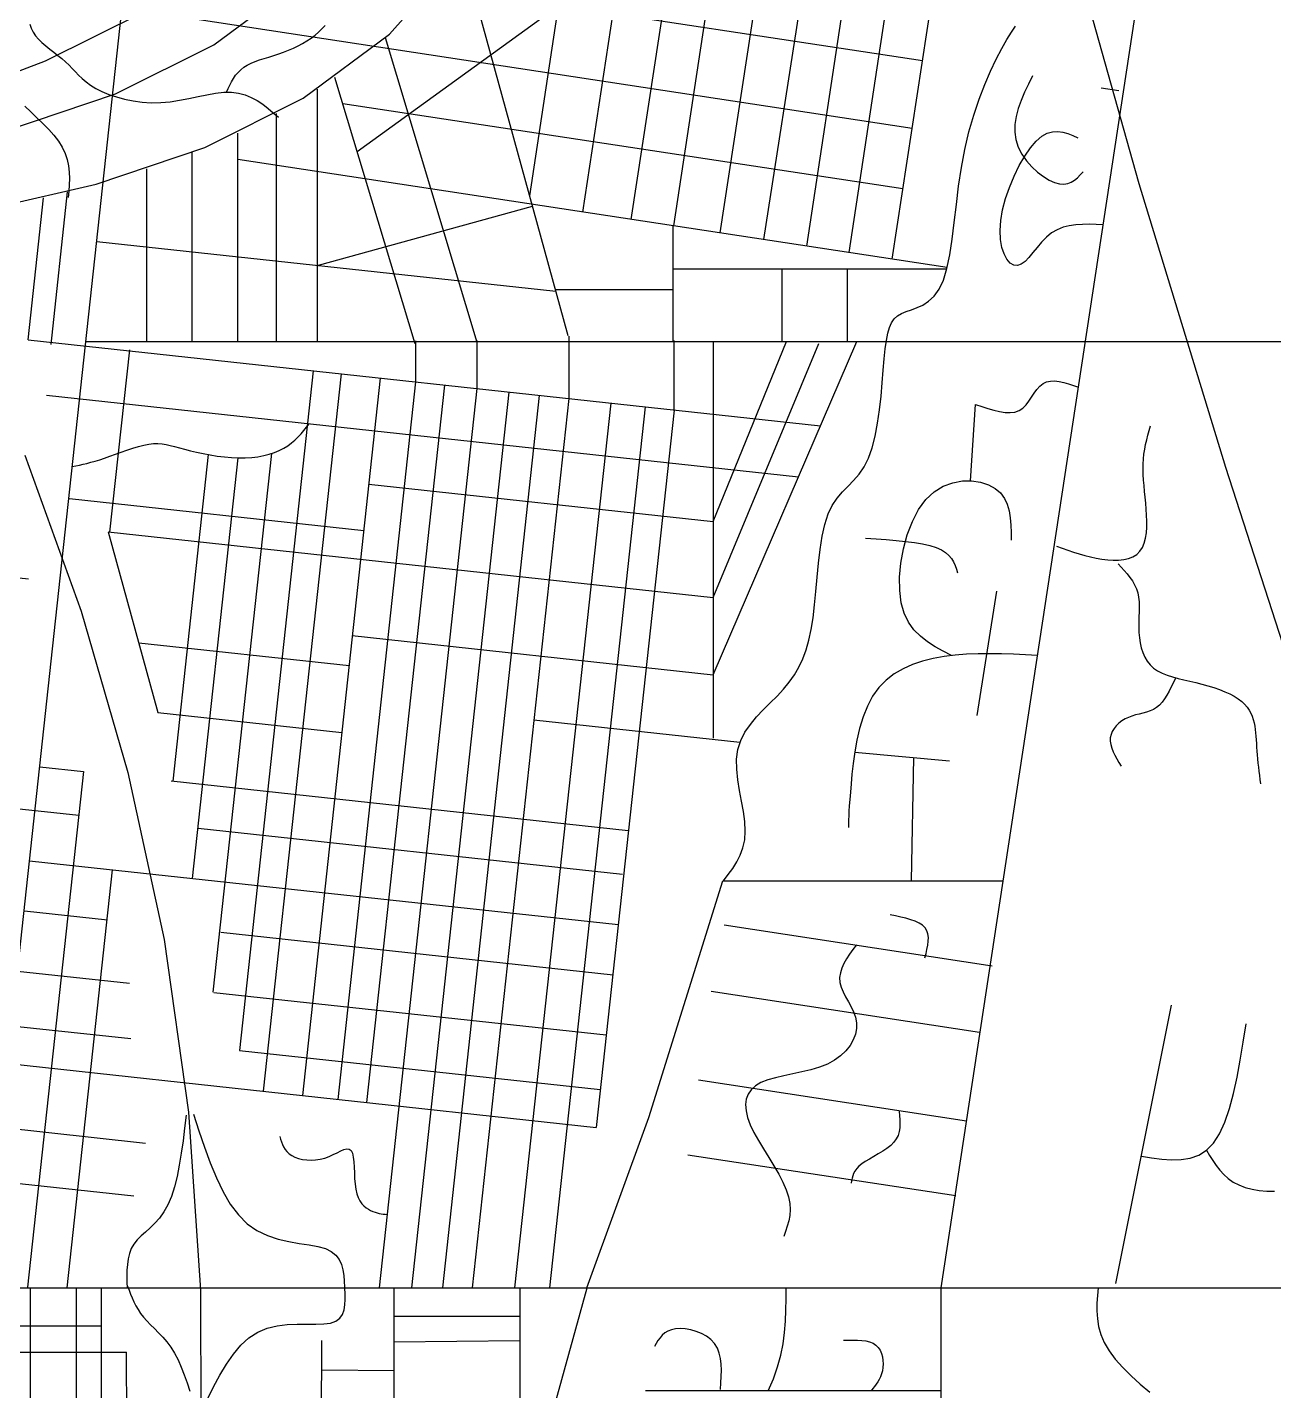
# Model space of a CAD drawing. Extents: x -15455 to 10897, y -24374 to 16165.
# Drawn here: x 4884 to 7471, y -10786 to -7955 of the extents above; entities that cross this region are included whole.
import ezdxf

# ---------------------------------------------------------------- set-up
doc = ezdxf.new("R2010")
doc.units = 0
doc.header["$MEASUREMENT"] = 0
for name, color, linetype in [('HIGHWAY', 7, 'CONTINUOUS'), ('STREETS-SPRAWL-12M', 7, 'CONTINUOUS'), ('STREETS-SPRAWL-20M', 7, 'CONTINUOUS')]:
    doc.layers.add(name, color=color, linetype=linetype)

msp = doc.modelspace()

# ---------------------------------------------------------------- linework, layer by layer
at = {"layer": 'HIGHWAY', "color": 250, "linetype": 'CONTINUOUS'}
for p, q in [((7027.9, -7700.8), (7190.6, -8279)), ((7190.6, -8279), (7370.2, -8868.5)), ((4878.7, -8843.5), (4995.7, -9167.4)), ((7370.2, -8868.5), (7565.2, -9471.6)), ((4995.7, -9167.4), (5092.7, -9502.4)), ((5092.7, -9502.4), (5167.6, -9848.9)), ((5167.6, -9848.9), (5218.3, -10207.1)), ((5213.4, -10213.4), (5210.2, -10240.2)), ((5218.3, -10207.1), (5243.4, -10577.1)), ((5228.5, -10211.7), (5239.8, -10246.2)), ((5210.2, -10240.2), (5206.9, -10266.6)), ((5239.8, -10246.2), (5251.3, -10280)), ((5206.9, -10266.6), (5203.3, -10292.4)), ((5203.3, -10292.4), (5199.2, -10317.2)), ((5251.3, -10280), (5263.4, -10312.8)), ((5199.2, -10317.2), (5194.6, -10340.7)), ((5263.4, -10312.8), (5276.2, -10343.8)), ((5194.6, -10340.7), (5189.2, -10362.4)), ((5276.2, -10343.8), (5290, -10372.5)), ((5182.9, -10382.2), (5175.6, -10399.6)), ((5189.2, -10362.4), (5182.9, -10382.2)), ((5290, -10372.5), (5305.1, -10398.4)), ((5167.2, -10414.5), (5158, -10427.2)), ((5175.6, -10399.6), (5167.2, -10414.5)), ((5305.1, -10398.4), (5321.8, -10420.8)), ((5148.3, -10438.1), (5138.4, -10447.6)), ((5158, -10427.2), (5148.3, -10438.1)), ((5321.8, -10420.8), (5340.2, -10439.2)), ((5340.2, -10439.2), (5360.4, -10453.3)), ((5111.7, -10472.6), (5104.9, -10481.3)), ((5119.8, -10464.4), (5111.7, -10472.6)), ((5128.8, -10456.2), (5119.8, -10464.4)), ((5138.4, -10447.6), (5128.8, -10456.2)), ((5360.4, -10453.3), (5382, -10463.6)), ((5382, -10463.6), (5404.3, -10470.9)), ((5404.3, -10470.9), (5426.6, -10476)), ((5095.7, -10501), (5093, -10511.9)), ((5099.6, -10490.7), (5095.7, -10501)), ((5104.9, -10481.3), (5099.6, -10490.7)), ((5426.6, -10476), (5448.3, -10479.7)), ((5448.3, -10479.7), (5468.5, -10482.9)), ((5468.5, -10482.9), (5486.8, -10486.3)), ((5486.8, -10486.3), (5502.4, -10490.7)), ((5502.4, -10490.7), (5514.7, -10496.7)), ((5514.7, -10496.7), (5524.1, -10504.3)), ((5091.4, -10523.3), (5090.5, -10535.2)), ((5093, -10511.9), (5091.4, -10523.3)), ((5524.1, -10504.3), (5531, -10513.3)), ((5531, -10513.3), (5535.8, -10523.5)), ((5535.8, -10523.5), (5538.9, -10534.5)), ((5090.5, -10535.2), (5090.3, -10547.4)), ((5090.3, -10547.4), (5090.5, -10559.9)), ((5538.9, -10534.5), (5540.7, -10546.2)), ((5540.7, -10546.2), (5541.7, -10558.4)), ((5541.7, -10558.4), (5542.2, -10570.8)), ((5090.5, -10559.9), (5090.9, -10572.5)), ((5092, -10568.6), (5095, -10576.8)), ((5095, -10576.8), (5098, -10584.9)), ((5098, -10584.9), (5101.3, -10593.1)), ((5243.4, -10577.1), (5243.7, -10957.4)), ((5543.4, -10584.6), (5542.7, -10572.6)), ((5543.5, -10596.4), (5543.4, -10584.6)), ((5101.3, -10593.1), (5104.9, -10601.2)), ((5104.9, -10601.2), (5109, -10609.2)), ((5109, -10609.2), (5113.6, -10617.2)), ((5541.1, -10617.9), (5542.9, -10607.6)), ((5542.9, -10607.6), (5543.5, -10596.4)), ((5113.6, -10617.2), (5118.9, -10625.1)), ((5118.9, -10625.1), (5125, -10632.9)), ((5125, -10632.9), (5131.9, -10640.7)), ((5131.9, -10640.7), (5139.5, -10648.5)), ((5513.3, -10645.1), (5524.1, -10641)), ((5524.1, -10641), (5532.1, -10634.9)), ((5532.1, -10634.9), (5537.6, -10627.1)), ((5537.6, -10627.1), (5541.1, -10617.9)), ((5139.5, -10648.5), (5147.7, -10656.6)), ((5147.7, -10656.6), (5156.1, -10665.2)), ((5156.1, -10665.2), (5164.7, -10674.4)), ((5343.7, -10675.7), (5361.9, -10663.8)), ((5361.9, -10663.8), (5381.5, -10655.7)), ((5381.5, -10655.7), (5402.2, -10650.8)), ((5402.2, -10650.8), (5423.3, -10648.3)), ((5423.3, -10648.3), (5444.1, -10647.5)), ((5444.1, -10647.5), (5464.2, -10647.6)), ((5464.2, -10647.6), (5482.8, -10647.7)), ((5482.8, -10647.7), (5499.4, -10647.1)), ((5499.4, -10647.1), (5513.3, -10645.1)), ((5164.7, -10674.4), (5173.2, -10684.4)), ((5173.2, -10684.4), (5181.5, -10695.5)), ((5181.5, -10695.5), (5189.3, -10707.9)), ((5311.5, -10709.6), (5327, -10691.1)), ((5327, -10691.1), (5343.7, -10675.7)), ((5189.3, -10707.9), (5196.6, -10721.5)), ((5196.6, -10721.5), (5203.3, -10736.5)), ((5297, -10730.5), (5311.5, -10709.6)), ((5203.3, -10736.5), (5209.5, -10752.5)), ((5209.5, -10752.5), (5215.3, -10769.3)), ((5270.3, -10777.8), (5283.4, -10753.4)), ((5283.4, -10753.4), (5297, -10730.5)), ((5215.3, -10769.3), (5220.9, -10786.9)), ((5257.7, -10803.2), (5270.3, -10777.8))]:
    msp.add_line(p, q, dxfattribs=at)
at = {"layer": 'STREETS-SPRAWL-12M', "color": 253, "linetype": 'CONTINUOUS'}
for p, q in [((6225.4, -8367.3), (6557.8, -6186)), ((6321.8, -8382), (6628.6, -6368.3)), ((5926.4, -8304.8), (6170.5, -6702.8)), ((6412.6, -8395.8), (6663.6, -6777.9)), ((6006.5, -8595.6), (5555.7, -6957.4)), ((6501.4, -8409.4), (6722.8, -6956.4)), ((6589.3, -8422.8), (6787.5, -7121.8)), ((6036.5, -8338.5), (6190.4, -7327.8)), ((6678.6, -8436.4), (6833.1, -7422.7)), ((6741.4, -8024.7), (5095.2, -7773.9)), ((6137.2, -8353.9), (6219.9, -7811.1)), ((5271, -7991.1), (5450, -7858.1)), ((4921.7, -8024.8), (5126, -7922.7)), ((6720, -8164.7), (5127.2, -7922)), ((5988.9, -7909.2), (5568.5, -8213.8)), ((4888.7, -7948.5), (4891.8, -7956.8)), ((5495.3, -7958.2), (5501.7, -7951)), ((6926.5, -7965.2), (6934.6, -7952.9)), ((4891.8, -7956.8), (4895.7, -7964.7)), ((4895.7, -7964.7), (4900.8, -7972.4)), ((4900.8, -7972.4), (4906.9, -7979.8)), ((4906.9, -7979.8), (4914.1, -7986.8)), ((5464.2, -7983.3), (5472.8, -7977.6)), ((5472.8, -7977.6), (5480.9, -7971.5)), ((5480.9, -7971.5), (5488.4, -7965)), ((5488.4, -7965), (5495.3, -7958.2)), ((5817.2, -8609.3), (5626.9, -7976.9)), ((6906.3, -7998.9), (6917, -7980.3)), ((6917, -7980.3), (6926.5, -7965.2)), ((4914.1, -7986.8), (4921.9, -7993.6)), ((4921.9, -7993.6), (4930.2, -8000.3)), ((4930.2, -8000.3), (4938.8, -8006.9)), ((4938.8, -8006.9), (4947.3, -8013.4)), ((5066.7, -8093.2), (5271, -7991.1)), ((5395.3, -8013.5), (5405.5, -8010.2)), ((5405.5, -8010.2), (5415.7, -8006.6)), ((5415.7, -8006.6), (5425.9, -8002.6)), ((5425.9, -8002.6), (5435.9, -7998.3)), ((5435.9, -7998.3), (5445.6, -7993.7)), ((5445.6, -7993.7), (5455.1, -7988.7)), ((5455.1, -7988.7), (5464.2, -7983.3)), ((6894.8, -8020.9), (6906.3, -7998.9)), ((4819.2, -8063.2), (4921.7, -8024.8)), ((4947.3, -8013.4), (4955.6, -8020)), ((4955.6, -8020), (4963.3, -8026.7)), ((4963.3, -8026.7), (4970.4, -8033.5)), ((4970.4, -8033.5), (4977, -8040.4)), ((5326.7, -8042.9), (5333.1, -8037.8)), ((5333.1, -8037.8), (5340.3, -8033.4)), ((5340.3, -8033.4), (5348.2, -8029.5)), ((5348.2, -8029.5), (5356.7, -8026)), ((5356.7, -8026), (5365.8, -8022.7)), ((5365.8, -8022.7), (5375.4, -8019.7)), ((5375.4, -8019.7), (5385.2, -8016.7)), ((5385.2, -8016.7), (5395.3, -8013.5)), ((6882.8, -8046), (6894.8, -8020.9)), ((4977, -8040.4), (4983.5, -8047.4)), ((4983.5, -8047.4), (4990.3, -8054.5)), ((4990.3, -8054.5), (4997.6, -8061.5)), ((4997.6, -8061.5), (5005.7, -8068.4)), ((5307.6, -8068), (5311.6, -8061.1)), ((5311.6, -8061.1), (5316.1, -8054.6)), ((5316.1, -8054.6), (5321.1, -8048.5)), ((5321.1, -8048.5), (5326.7, -8042.9)), ((5688.5, -8612.3), (5522.1, -8059.5)), ((6870.8, -8073.9), (6882.8, -8046)), ((6969.7, -8055.7), (6961.4, -8072.8)), ((4841.5, -8169.5), (5066.7, -8093.2)), ((5005.7, -8068.4), (5015.1, -8075.2)), ((5015.1, -8075.2), (5026, -8081.8)), ((5026, -8081.8), (5038.6, -8088.2)), ((5038.6, -8088.2), (5052.9, -8094.2)), ((5052.9, -8094.2), (5068.6, -8099.6)), ((5238.1, -8098.7), (5256.6, -8094.9)), ((5256.6, -8094.9), (5274.4, -8091.8)), ((5274.4, -8091.8), (5291.3, -8089.9)), ((5291.3, -8089.9), (5307.2, -8089.7)), ((5296.9, -8089.6), (5300.4, -8082.3)), ((5300.4, -8082.3), (5303.9, -8075)), ((5303.9, -8075), (5307.6, -8068)), ((5307.2, -8089.7), (5322, -8091.4)), ((5322, -8091.4), (5335.7, -8095.1)), ((5335.7, -8095.1), (5348.6, -8100.4)), ((5486.3, -8607.1), (5486.3, -8083.6)), ((6859.1, -8104.4), (6870.8, -8073.9)), ((6953.6, -8089.8), (6946.4, -8106.7)), ((6961.4, -8072.8), (6953.6, -8089.8)), ((7149.2, -8086.9), (7112.2, -8081.2)), ((4878.3, -8119), (4891, -8130.7)), ((5068.6, -8099.6), (5085.5, -8104.2)), ((5085.5, -8104.2), (5103.3, -8107.9)), ((5103.3, -8107.9), (5122, -8110.5)), ((5122, -8110.5), (5141.1, -8111.7)), ((5141.1, -8111.7), (5160.6, -8111.4)), ((5160.6, -8111.4), (5180.2, -8109.6)), ((5180.2, -8109.6), (5199.8, -8106.5)), ((5199.8, -8106.5), (5219.2, -8102.7)), ((5219.2, -8102.7), (5238.1, -8098.7)), ((5348.6, -8100.4), (5360.8, -8107)), ((5360.8, -8107), (5372.3, -8114.7)), ((5372.3, -8114.7), (5383.5, -8123.2)), ((5383.5, -8123.2), (5394.3, -8132.3)), ((6700.9, -8290.6), (5538.4, -8113.5)), ((6848, -8137.2), (6859.1, -8104.4)), ((6940.4, -8123.5), (6935.9, -8140.1)), ((6946.4, -8106.7), (6940.4, -8123.5)), ((4891, -8130.7), (4903.8, -8142.6)), ((4903.8, -8142.6), (4916.3, -8154.6)), ((5394.3, -8132.3), (5405, -8141.6)), ((5401.1, -8607.1), (5401.1, -8134.1)), ((6838, -8172), (6848, -8137.2)), ((6935.9, -8140.1), (6933.3, -8156.4)), ((4916.3, -8154.6), (4928.2, -8166.8)), ((4928.2, -8166.8), (4939.1, -8179.1)), ((4939.1, -8179.1), (4948.6, -8191.5)), ((5320.5, -8607.1), (5320.5, -8174.6)), ((6829.4, -8208.5), (6838, -8172)), ((6933.3, -8156.4), (6933, -8172.5)), ((6933, -8172.5), (6935.3, -8188.2)), ((6989.3, -8181.2), (7000.6, -8174.9)), ((7000.6, -8174.9), (7011.5, -8171.7)), ((7011.5, -8171.7), (7022.3, -8171.1)), ((7022.3, -8171.1), (7032.8, -8172.5)), ((7032.8, -8172.5), (7043.2, -8175.5)), ((7043.2, -8175.5), (7053.5, -8179.6)), ((7053.5, -8179.6), (7063.8, -8184.1)), ((4948.6, -8191.5), (4956.4, -8204.1)), ((4956.4, -8204.1), (4962.4, -8216.8)), ((6822.4, -8246.3), (6829.4, -8208.5)), ((6935.3, -8188.2), (6940.4, -8203.5)), ((6940.4, -8203.5), (6948, -8218.2)), ((6954, -8222.3), (6965.9, -8205)), ((6965.9, -8205), (6977.7, -8191.2)), ((6977.7, -8191.2), (6989.3, -8181.2)), ((4962.4, -8216.8), (4966.6, -8229.7)), ((4966.6, -8229.7), (4969.2, -8242.7)), ((5226.1, -8607.1), (5226.1, -8214.9)), ((6792.9, -8453.8), (5320.5, -8229.4)), ((6942.5, -8242.2), (6954, -8222.3)), ((6948, -8218.2), (6957.6, -8231.9)), ((6957.6, -8231.9), (6968.5, -8244.5)), ((4969.2, -8242.7), (4970.6, -8255.7)), ((4970.6, -8255.7), (4971, -8268.9)), ((5131.6, -8607.1), (5131.6, -8248.9)), ((6816.7, -8284.7), (6822.4, -8246.3)), ((6922.2, -8287.2), (6931.8, -8264.1)), ((6931.8, -8264.1), (6942.5, -8242.2)), ((6968.5, -8244.5), (6980.4, -8255.6)), ((6980.4, -8255.6), (6992.5, -8265)), ((6992.5, -8265), (7004.5, -8272.4)), ((7063.2, -8267.2), (7069, -8261.4)), ((7069, -8261.4), (7074.8, -8255.3)), ((4970.7, -8282), (4969.8, -8295.3)), ((4971, -8268.9), (4970.7, -8282)), ((6812, -8322.9), (6816.7, -8284.7)), ((6914.1, -8310.7), (6922.2, -8287.2)), ((7004.5, -8272.4), (7015.8, -8277.5)), ((7015.8, -8277.5), (7025.9, -8280.2)), ((7025.9, -8280.2), (7034.9, -8280.8)), ((7034.9, -8280.8), (7043, -8279.4)), ((7043, -8279.4), (7050.3, -8276.5)), ((7050.3, -8276.5), (7057, -8272.3)), ((7057, -8272.3), (7063.2, -8267.2)), ((4885.4, -8603.9), (4917.2, -8308.7)), ((4933, -8613.4), (4967.5, -8296.5)), ((4969.8, -8295.3), (4968.7, -8308.5)), ((6907.9, -8334), (6914.1, -8310.7)), ((5488.1, -8448.6), (5932.4, -8326.4)), ((6807.6, -8359.9), (6812, -8322.9)), ((6904, -8356.2), (6907.9, -8334)), ((6223.6, -8367), (6223.6, -8607.1)), ((6803.2, -8395), (6807.6, -8359.9)), ((6902.7, -8376.9), (6904, -8356.2)), ((6903.6, -8395.4), (6902.7, -8376.9)), ((7021, -8375.2), (7009.5, -8382)), ((7033.3, -8370.2), (7021, -8375.2)), ((7046.2, -8366.9), (7033.3, -8370.2)), ((7059.7, -8365), (7046.2, -8366.9)), ((7073.6, -8364.1), (7059.7, -8365)), ((7087.8, -8364), (7073.6, -8364.1)), ((7102.2, -8364.5), (7087.8, -8364)), ((7116.8, -8365.2), (7102.2, -8364.5)), ((5027.8, -8399.6), (5981, -8503.1)), ((6798.3, -8427.2), (6803.2, -8395)), ((6906.5, -8411.8), (6903.6, -8395.4)), ((6988.9, -8401.1), (6979.6, -8412)), ((6998.8, -8390.9), (6988.9, -8401.1)), ((7009.5, -8382), (6998.8, -8390.9)), ((6792.4, -8455.8), (6798.3, -8427.2)), ((6911, -8425.5), (6906.5, -8411.8)), ((6916.9, -8436.5), (6911, -8425.5)), ((6962.6, -8432.7), (6954.5, -8441.1)), ((6970.9, -8422.8), (6962.6, -8432.7)), ((6979.6, -8412), (6970.9, -8422.8)), ((6223.6, -8456.4), (6790.9, -8456.4)), ((6450.2, -8607.1), (6450.2, -8456.4)), ((6586.3, -8607.1), (6586.3, -8456.4)), ((6785.1, -8479.9), (6792.4, -8455.8)), ((6923.7, -8444.4), (6916.9, -8436.5)), ((6931.2, -8448.9), (6923.7, -8444.4)), ((6938.9, -8449.8), (6931.2, -8448.9)), ((6946.7, -8447), (6938.9, -8449.8)), ((6954.5, -8441.1), (6946.7, -8447)), ((6776.1, -8498.8), (6785.1, -8479.9)), ((6223.6, -8500.1), (5980.2, -8500.1)), ((6754.3, -8523.8), (6765.7, -8513.2)), ((6765.7, -8513.2), (6776.1, -8498.8)), ((6689.8, -8553.8), (6698, -8548.9)), ((6698, -8548.9), (6707.7, -8544.9)), ((6707.7, -8544.9), (6718.6, -8541.2)), ((6718.6, -8541.2), (6730.3, -8537)), ((6730.3, -8537), (6742.4, -8531.5)), ((6742.4, -8531.5), (6754.3, -8523.8)), ((6673.2, -8578.1), (6677.6, -8568.2)), ((6677.6, -8568.2), (6683.1, -8560.2)), ((6683.1, -8560.2), (6689.8, -8553.8)), ((4885.4, -8603.9), (6529.8, -8782.4)), ((5817.3, -8705.1), (5817.3, -8605.2)), ((6008.3, -8725.8), (6008.3, -8596.5)), ((6226.1, -8749.5), (6226.1, -8605.2)), ((6664.4, -8622.4), (6666.8, -8604.9)), ((6666.8, -8604.9), (6669.7, -8590.3)), ((6669.7, -8590.3), (6673.2, -8578.1)), ((5095.6, -8624.6), (5054.5, -9003)), ((5689.9, -8691.3), (5689.9, -8606.1)), ((6307.3, -8607.1), (6307.3, -9431.1)), ((6307.3, -8981.3), (6459.2, -8607.1)), ((6307.3, -9299), (6605.1, -8607.5)), ((6307.3, -9139), (6526.4, -8611.3)), ((6662.3, -8643), (6664.4, -8622.4)), ((6660.3, -8666.7), (6662.3, -8643)), ((5477.1, -8668.2), (5323.9, -10079.1)), ((5535, -8674.4), (5373.3, -10163.9)), ((5616.3, -8683.3), (5454.6, -10172.7)), ((6658.1, -8692.8), (6660.3, -8666.7)), ((6999.1, -8691.1), (7007.2, -8689.3)), ((7007.2, -8689.3), (7015.9, -8689.1)), ((7015.9, -8689.1), (7025.2, -8690.2)), ((7025.2, -8690.2), (7034.9, -8692.2)), ((4923.6, -8718.8), (6484.2, -8888.2)), ((5689.6, -8691.2), (5527.9, -10180.7)), ((5749.3, -8697.7), (5587.6, -10187.2)), ((5816.5, -8705), (5613.8, -10572.2)), ((5883, -8712.2), (5681.1, -10572.2)), ((6655.6, -8720.5), (6658.1, -8692.8)), ((6968.2, -8723), (6973.7, -8714.7)), ((6973.7, -8714.7), (6979.3, -8706.8)), ((6979.3, -8706.8), (6985.2, -8699.9)), ((6985.2, -8699.9), (6991.8, -8694.6)), ((6991.8, -8694.6), (6999.1, -8691.1)), ((7034.9, -8692.2), (7044.9, -8695)), ((7044.9, -8695), (7055.1, -8698.3)), ((7055.1, -8698.3), (7065.5, -8701.9)), ((5946.3, -8719.1), (5745.2, -10572.2)), ((6007.8, -8725.8), (5807.3, -10572.2)), ((6094.6, -8735.2), (5895.2, -10572.2)), ((6166.2, -8743), (5967.7, -10572.2)), ((6652.5, -8748.8), (6655.6, -8720.5)), ((6841.1, -8896.5), (6851.6, -8738)), ((6851.6, -8738), (6864.5, -8742.4)), ((6864.5, -8742.4), (6877.2, -8746.5)), ((6877.2, -8746.5), (6889.6, -8750)), ((6942.2, -8750.7), (6949.8, -8745.7)), ((6949.8, -8745.7), (6956.5, -8739)), ((6956.5, -8739), (6962.6, -8731.3)), ((6962.6, -8731.3), (6968.2, -8723)), ((6226.1, -8749.5), (6064.4, -10238.9)), ((6648.6, -8776.8), (6652.5, -8748.8)), ((6889.6, -8750), (6901.6, -8752.8)), ((6901.6, -8752.8), (6913, -8754.5)), ((6913, -8754.5), (6923.6, -8754.9)), ((6923.6, -8754.9), (6933.4, -8753.7)), ((6933.4, -8753.7), (6942.2, -8750.7)), ((5445.6, -8805.5), (5451.8, -8798.8)), ((5451.8, -8798.8), (5457.6, -8792)), ((5457.6, -8792), (5463.2, -8785)), ((5463.2, -8785), (5468.8, -8778)), ((6637.4, -8828.2), (6643.6, -8803.6)), ((6643.6, -8803.6), (6648.6, -8776.8)), ((7207.1, -8811.3), (7209.5, -8801.6)), ((7209.5, -8801.6), (7212.1, -8792.1)), ((7212.1, -8792.1), (7214.7, -8782.6)), ((5090.6, -8832.8), (5102.6, -8828.8)), ((5102.6, -8828.8), (5114.3, -8825.2)), ((5114.3, -8825.2), (5125.5, -8822.3)), ((5125.5, -8822.3), (5136, -8820.2)), ((5136, -8820.2), (5145.7, -8819.1)), ((5145.7, -8819.1), (5154.7, -8819)), ((5154.7, -8819), (5163.3, -8819.6)), ((5163.3, -8819.6), (5171.8, -8821)), ((5171.8, -8821), (5180.4, -8822.9)), ((5180.4, -8822.9), (5189.5, -8825.3)), ((5189.5, -8825.3), (5199.3, -8828)), ((5199.3, -8828), (5210.1, -8831)), ((5210.1, -8831), (5222.1, -8834)), ((5406.7, -8833.5), (5415.9, -8828.8)), ((5415.9, -8828.8), (5424.3, -8823.6)), ((5424.3, -8823.6), (5432, -8817.9)), ((5432, -8817.9), (5439, -8811.9)), ((5439, -8811.9), (5445.6, -8805.5)), ((6629.8, -8849.8), (6637.4, -8828.2)), ((7201.3, -8841), (7202.9, -8830.9)), ((7202.9, -8830.9), (7204.8, -8821)), ((7204.8, -8821), (7207.1, -8811.3)), ((4999.4, -8862.1), (5007.4, -8860.3)), ((5007.4, -8860.3), (5015.7, -8858.1)), ((5015.7, -8858.1), (5024.5, -8855.6)), ((5024.5, -8855.6), (5034, -8852.8)), ((5034, -8852.8), (5044.2, -8849.4)), ((5044.2, -8849.4), (5055.1, -8845.6)), ((5055.1, -8845.6), (5066.6, -8841.4)), ((5066.6, -8841.4), (5078.5, -8837)), ((5078.5, -8837), (5090.6, -8832.8)), ((5259.3, -8842.1), (5185.7, -9520.1)), ((5222.1, -8834), (5235, -8837.1)), ((5320.8, -8849), (5226, -9721.9)), ((5235, -8837.1), (5248.9, -8840)), ((5248.9, -8840), (5263.2, -8842.7)), ((5263.2, -8842.7), (5278, -8845.1)), ((5390.3, -8840), (5268.9, -9958.4)), ((5278, -8845.1), (5292.9, -8847)), ((5292.9, -8847), (5307.7, -8848.3)), ((5307.7, -8848.3), (5322.2, -8849)), ((5322.2, -8849), (5336.1, -8848.9)), ((5336.1, -8848.9), (5349.5, -8848)), ((5349.5, -8848), (5362.3, -8846.4)), ((5362.3, -8846.4), (5374.5, -8844.2)), ((5374.5, -8844.2), (5385.9, -8841.2)), ((5385.9, -8841.2), (5396.7, -8837.7)), ((5396.7, -8837.7), (5406.7, -8833.5)), ((6620.5, -8867.8), (6629.8, -8849.8)), ((7199.5, -8861.7), (7200.2, -8851.2)), ((7200.2, -8851.2), (7201.3, -8841)), ((4977.1, -8866.8), (4984.4, -8865.3)), ((4984.4, -8865.3), (4991.8, -8863.8)), ((4991.8, -8863.8), (4999.4, -8862.1)), ((6598.8, -8895.7), (6610, -8882.7)), ((6610, -8882.7), (6620.5, -8867.8)), ((7199.4, -8872.5), (7199.5, -8861.7)), ((7199.7, -8883.6), (7199.4, -8872.5)), ((7200.5, -8895), (7199.7, -8883.6)), ((5592.4, -8903.7), (6307.3, -8981.3)), ((6575.5, -8919.6), (6587.1, -8907.7)), ((6587.1, -8907.7), (6598.8, -8895.7)), ((6766.1, -8919.4), (6784.9, -8907.8)), ((6784.9, -8907.8), (6804.6, -8900.4)), ((6804.6, -8900.4), (6824.4, -8896.8)), ((6824.4, -8896.8), (6843.7, -8896.6)), ((6843.7, -8896.6), (6862, -8899.4)), ((6862, -8899.4), (6878.4, -8904.8)), ((6878.4, -8904.8), (6892.3, -8912.4)), ((6892.3, -8912.4), (6903.3, -8921.8)), ((7201.5, -8906.5), (7200.5, -8895)), ((7202.6, -8918.4), (7201.5, -8906.5)), ((4971.2, -8933.2), (5582, -8999.5)), ((6554.4, -8947.5), (6564.5, -8932.6)), ((6564.5, -8932.6), (6575.5, -8919.6)), ((6733.6, -8956.3), (6748.8, -8935.5)), ((6748.8, -8935.5), (6766.1, -8919.4)), ((6903.3, -8921.8), (6911.6, -8932.9)), ((6911.6, -8932.9), (6917.5, -8945.3)), ((7203.9, -8930.4), (7202.6, -8918.4)), ((7205, -8942.7), (7203.9, -8930.4)), ((7206.1, -8955.1), (7205, -8942.7)), ((6538.9, -8987), (6545.8, -8965.4)), ((6545.8, -8965.4), (6554.4, -8947.5)), ((6720.7, -8980.9), (6733.6, -8956.3)), ((6917.5, -8945.3), (6921.5, -8958.8)), ((6921.5, -8958.8), (6923.9, -8973.3)), ((6923.9, -8973.3), (6925.1, -8988.4)), ((7206.9, -8967.8), (7206.1, -8955.1)), ((7207.3, -8980.3), (7206.9, -8967.8)), ((6533.5, -9011.7), (6538.9, -8987)), ((6710.1, -9008.4), (6720.7, -8980.9)), ((6925.1, -8988.4), (6925.6, -9004)), ((7206.4, -9004.6), (7207.2, -8992.7)), ((7207.2, -8992.7), (7207.3, -8980.3)), ((5051.9, -9002.7), (6307.3, -9139)), ((5051.9, -9002.7), (5154.7, -9377.8)), ((6529.3, -9038.8), (6533.5, -9011.7)), ((6623.7, -9015.8), (6645.2, -9017.2)), ((6645.2, -9017.2), (6666.3, -9018.6)), ((6666.3, -9018.6), (6686.9, -9020.2)), ((6686.9, -9020.2), (6706.6, -9022.2)), ((6702.1, -9037.6), (6710.1, -9008.4)), ((6706.6, -9022.2), (6725, -9024.5)), ((6725, -9024.5), (6742, -9027.3)), ((6742, -9027.3), (6757.2, -9030.7)), ((6925.6, -9004), (6925.6, -9019.9)), ((7198.1, -9035.2), (7202, -9026)), ((7202, -9026), (7204.7, -9015.7)), ((7204.7, -9015.7), (7206.4, -9004.6)), ((6526, -9067.4), (6529.3, -9038.8)), ((6696.7, -9067.4), (6702.1, -9037.6)), ((6757.2, -9030.7), (6770.2, -9034.8)), ((6770.2, -9034.8), (6781, -9039.7)), ((6781, -9039.7), (6789.7, -9045.2)), ((6789.7, -9045.2), (6796.5, -9051.3)), ((6796.5, -9051.3), (6801.9, -9057.9)), ((6801.9, -9057.9), (6806.1, -9064.9)), ((7019.8, -9032.3), (7031.6, -9036.5)), ((7031.6, -9036.5), (7043.4, -9040.6)), ((7043.4, -9040.6), (7055.2, -9044.5)), ((7055.2, -9044.5), (7067, -9048.2)), ((7067, -9048.2), (7078.8, -9051.6)), ((7078.8, -9051.6), (7090.6, -9054.6)), ((7090.6, -9054.6), (7102.4, -9057.2)), ((7102.4, -9057.2), (7114.2, -9059.2)), ((7159.5, -9059.8), (7169.4, -9057.5)), ((7169.4, -9057.5), (7178.4, -9054)), ((7178.4, -9054), (7186.3, -9049.2)), ((7186.3, -9049.2), (7192.9, -9042.9)), ((7192.9, -9042.9), (7198.1, -9035.2)), ((4662.4, -9075.8), (4885.9, -9100.1)), ((6523.2, -9096.7), (6526, -9067.4)), ((6694.1, -9096.7), (6696.7, -9067.4)), ((6806.1, -9064.9), (6809.3, -9072.2)), ((6809.3, -9072.2), (6812, -9079.7)), ((6812, -9079.7), (6814.4, -9087.3)), ((7114.2, -9059.2), (7126, -9060.6)), ((7126, -9060.6), (7137.6, -9061.2)), ((7137.6, -9061.2), (7148.8, -9061)), ((7147.7, -9068.8), (7154.2, -9075.7)), ((7148.8, -9061), (7159.5, -9059.8)), ((7154.2, -9075.7), (7160.5, -9082.6)), ((7160.5, -9082.6), (7166.6, -9089.7)), ((6520.6, -9126), (6523.2, -9096.7)), ((6694.3, -9124.5), (6694.1, -9096.7)), ((7166.6, -9089.7), (7172.2, -9096.9)), ((7172.2, -9096.9), (7177.4, -9104.5)), ((7177.4, -9104.5), (7181.8, -9112.3)), ((7181.8, -9112.3), (7185.5, -9120.5)), ((6517.8, -9154.3), (6520.6, -9126)), ((6697.5, -9149.7), (6694.3, -9124.5)), ((6895, -9125.9), (6854.1, -9383.6)), ((7185.5, -9120.5), (7188.3, -9129.2)), ((7188.3, -9129.2), (7190.1, -9138.4)), ((7190.1, -9138.4), (7191.1, -9148.1)), ((6514.6, -9181), (6517.8, -9154.3)), ((6703.8, -9171.5), (6697.5, -9149.7)), ((6712.7, -9190.1), (6703.8, -9171.5)), ((7191.3, -9168.4), (7191, -9179)), ((7191.1, -9148.1), (7191.4, -9158.1)), ((7191.4, -9158.1), (7191.3, -9168.4)), ((6510.7, -9205.4), (6514.6, -9181)), ((6724, -9205.8), (6712.7, -9190.1)), ((7190.7, -9189.8), (7190.6, -9200.6)), ((7191, -9179), (7190.7, -9189.8)), ((5558.3, -9217.7), (6307.3, -9299)), ((6500, -9247.7), (6505.8, -9227.5)), ((6505.8, -9227.5), (6510.7, -9205.4)), ((6737.2, -9219.3), (6724, -9205.8)), ((6751.9, -9230.9), (6737.2, -9219.3)), ((7190.6, -9200.6), (7190.9, -9211.5)), ((7190.9, -9211.5), (7191.8, -9222.3)), ((7191.8, -9222.3), (7193.3, -9232.9)), ((5114.9, -9232.6), (5551.5, -9280)), ((6493.1, -9266.3), (6500, -9247.7)), ((6767.9, -9241.2), (6751.9, -9230.9)), ((6784.5, -9250.5), (6767.9, -9241.2)), ((6801.6, -9259.4), (6784.5, -9250.5)), ((6833, -9256.6), (6809.4, -9258.5)), ((6857, -9255.7), (6833, -9256.6)), ((6881.3, -9255.4), (6857, -9255.7)), ((6905.8, -9255.8), (6881.3, -9255.4)), ((6930.6, -9256.6), (6905.8, -9255.8)), ((6955.5, -9257.7), (6930.6, -9256.6)), ((7193.3, -9232.9), (7195.7, -9243.2)), ((7195.7, -9243.2), (7198.9, -9253.1)), ((7198.9, -9253.1), (7202.9, -9262.4)), ((6475.8, -9299.4), (6485, -9283.4)), ((6485, -9283.4), (6493.1, -9266.3)), ((6721.1, -9278), (6701.3, -9286.8)), ((6741.9, -9270.9), (6721.1, -9278)), ((6763.8, -9265.5), (6741.9, -9270.9)), ((6786.3, -9261.4), (6763.8, -9265.5)), ((6809.4, -9258.5), (6786.3, -9261.4)), ((6980.4, -9258.9), (6955.5, -9257.7)), ((7202.9, -9262.4), (7208, -9271)), ((7208, -9271), (7214.1, -9278.8)), ((7214.1, -9278.8), (7221.3, -9285.6)), ((6465.2, -9314.6), (6475.8, -9299.4)), ((6666.2, -9310.5), (6651.1, -9325.8)), ((6682.9, -9297.5), (6666.2, -9310.5)), ((6701.3, -9286.8), (6682.9, -9297.5)), ((7221.3, -9285.6), (7229.7, -9291.3)), ((7229.7, -9291.3), (7239.1, -9296.2)), ((7239.1, -9296.2), (7249.4, -9300.3)), ((7249.4, -9300.3), (7260.5, -9303.8)), ((7260.5, -9303.8), (7272.1, -9306.9)), ((7266.5, -9306.4), (7262.3, -9315.5)), ((7272.1, -9306.9), (7284.2, -9309.8)), ((7284.2, -9309.8), (7296.6, -9312.6)), ((7296.6, -9312.6), (7309.1, -9315.5)), ((6439.9, -9343.4), (6453.2, -9329.1)), ((6453.2, -9329.1), (6465.2, -9314.6)), ((6651.1, -9325.8), (6638.1, -9343.6)), ((7249, -9341.4), (7244.2, -9349.1)), ((7253.6, -9333.1), (7249, -9341.4)), ((7258, -9324.5), (7253.6, -9333.1)), ((7262.3, -9315.5), (7258, -9324.5)), ((7309.1, -9315.5), (7321.7, -9318.7)), ((7321.7, -9318.7), (7334.1, -9322.2)), ((7334.1, -9322.2), (7346.2, -9325.9)), ((7346.2, -9325.9), (7357.8, -9330)), ((7357.8, -9330), (7368.8, -9334.3)), ((7368.8, -9334.3), (7379.2, -9338.9)), ((7379.2, -9338.9), (7388.6, -9343.8)), ((6411.3, -9372), (6425.7, -9357.6)), ((6425.7, -9357.6), (6439.9, -9343.4)), ((6627.2, -9364.1), (6618.3, -9386.6)), ((6638.1, -9343.6), (6627.2, -9364.1)), ((7227.4, -9367.3), (7220.9, -9371.3)), ((7233.4, -9362.2), (7227.4, -9367.3)), ((7239, -9356), (7233.4, -9362.2)), ((7244.2, -9349.1), (7239, -9356)), ((7388.6, -9343.8), (7396.9, -9349)), ((7396.9, -9349), (7404.2, -9354.5)), ((7404.2, -9354.5), (7410.3, -9360.2)), ((7410.3, -9360.2), (7415.5, -9366.2)), ((7415.5, -9366.2), (7419.7, -9372.4)), ((5154.7, -9377.8), (5536.4, -9419.3)), ((5935.3, -9393), (6362.7, -9439.4)), ((6384.4, -9402.1), (6397.3, -9386.8)), ((6397.3, -9386.8), (6411.3, -9372)), ((6618.3, -9386.6), (6611.1, -9410.4)), ((7155.3, -9395.1), (7149.2, -9399.8)), ((7162, -9391), (7155.3, -9395.1)), ((7169, -9387.6), (7162, -9391)), ((7176.4, -9384.9), (7169, -9387.6)), ((7183.9, -9382.7), (7176.4, -9384.9)), ((7191.6, -9380.8), (7183.9, -9382.7)), ((7199.2, -9379), (7191.6, -9380.8)), ((7206.7, -9376.9), (7199.2, -9379)), ((7213.9, -9374.4), (7206.7, -9376.9)), ((7220.9, -9371.3), (7213.9, -9374.4)), ((7419.7, -9372.4), (7423.2, -9378.7)), ((7423.2, -9378.7), (7426, -9385.3)), ((7426, -9385.3), (7428.2, -9391.9)), ((7428.2, -9391.9), (7429.9, -9398.7)), ((6364.3, -9435.6), (6373.2, -9418.4)), ((6373.2, -9418.4), (6384.4, -9402.1)), ((6611.1, -9410.4), (6605.5, -9435)), ((7132.9, -9423.5), (7131.5, -9430.2)), ((7135.5, -9417), (7132.9, -9423.5)), ((7139.2, -9410.8), (7135.5, -9417)), ((7143.8, -9405.1), (7139.2, -9410.8)), ((7149.2, -9399.8), (7143.8, -9405.1)), ((7429.9, -9398.7), (7431.3, -9405.7)), ((7431.3, -9405.7), (7432.3, -9412.7)), ((7432.3, -9412.7), (7433.1, -9419.8)), ((7433.1, -9419.8), (7433.7, -9427)), ((6355.8, -9474.2), (6358.4, -9454.2)), ((6358.4, -9454.2), (6364.3, -9435.6)), ((6605.5, -9435), (6601.1, -9459.4)), ((7131.5, -9430.2), (7131.4, -9437.2)), ((7131.4, -9437.2), (7132.4, -9444.3)), ((7132.4, -9444.3), (7134.4, -9451.5)), ((7134.4, -9451.5), (7137.3, -9458.9)), ((7433.7, -9427), (7434.2, -9434.4)), ((7434.2, -9434.4), (7434.6, -9442)), ((7434.6, -9442), (7435, -9449.7)), ((7435, -9449.7), (7435.5, -9457.6)), ((6356.1, -9495.4), (6355.8, -9474.2)), ((6601.1, -9459.4), (6597.8, -9483.2)), ((6601, -9459.7), (6798, -9478.1)), ((6718.9, -9727.3), (6723.9, -9471.2)), ((7137.3, -9458.9), (7140.9, -9466.4)), ((7140.9, -9466.4), (7144.9, -9473.9)), ((7144.9, -9473.9), (7149.3, -9481.5)), ((7149.3, -9481.5), (7153.8, -9489.1)), ((7435.5, -9457.6), (7436.2, -9465.7)), ((7436.2, -9465.7), (7436.9, -9474)), ((7436.9, -9474), (7437.8, -9482.4)), ((7437.8, -9482.4), (7438.8, -9490.9)), ((5000.6, -9500), (4884.3, -10570.8)), ((4909.5, -9490.1), (5000.2, -9499.9)), ((6358.4, -9517.2), (6356.1, -9495.4)), ((6595.3, -9505.5), (6593.4, -9525.7)), ((6597.8, -9483.2), (6595.3, -9505.5)), ((7438.8, -9490.9), (7439.8, -9499.5)), ((7439.8, -9499.5), (7440.9, -9508.2)), ((7440.9, -9508.2), (7442, -9516.9)), ((4414.7, -9528.3), (4990.8, -9590.8)), ((5182.1, -9519.7), (6131.1, -9622.7)), ((6362, -9539.4), (6358.4, -9517.2)), ((6366.1, -9561.5), (6362, -9539.4)), ((6593.4, -9525.7), (6591.9, -9543.2)), ((7442, -9516.9), (7443.1, -9525.6)), ((6370, -9583.2), (6366.1, -9561.5)), ((6590.7, -9558.2), (6589.8, -9571.2)), ((6591.9, -9543.2), (6590.7, -9558.2)), ((6372.8, -9604), (6370, -9583.2)), ((6588.6, -9592), (6588.3, -9600.7)), ((6589.1, -9582.3), (6588.6, -9592)), ((6589.8, -9571.2), (6589.1, -9582.3)), ((5238.6, -9617.7), (6119.3, -9713.3)), ((6372.6, -9641.6), (6373.9, -9623.6)), ((6373.9, -9623.6), (6372.8, -9604)), ((6588, -9608.7), (6587.8, -9616.3)), ((6588.3, -9600.7), (6588, -9608.7)), ((6369, -9658.2), (6372.6, -9641.6)), ((6356.3, -9687.9), (6363.5, -9673.6)), ((6363.5, -9673.6), (6369, -9658.2)), ((4888.4, -9685.2), (6110, -9817.9)), ((5060.1, -9703.9), (4965.8, -10572.2)), ((6338.6, -9714.2), (6347.9, -9701.4)), ((6347.9, -9701.4), (6356.3, -9687.9)), ((6328.2, -9727.2), (6328.6, -9726.7)), ((6328.6, -9726.7), (6338.6, -9714.2)), ((4878.2, -9789.3), (5050.2, -9807.9)), ((6886.4, -9904.1), (6329.8, -9819.3)), ((6685.6, -9799.7), (6674.3, -9797.4)), ((6696.7, -9802.2), (6685.6, -9799.7)), ((6707.4, -9804.8), (6696.7, -9802.2)), ((6717.4, -9807.7), (6707.4, -9804.8)), ((6726.6, -9811.1), (6717.4, -9807.7)), ((6734.7, -9814.9), (6726.6, -9811.1)), ((6741.6, -9819.4), (6734.7, -9814.9)), ((6746.9, -9824.6), (6741.6, -9819.4)), ((5285.1, -9833.4), (6099.8, -9921.9)), ((6750.6, -9830.6), (6746.9, -9824.6)), ((6752.8, -9837.3), (6750.6, -9830.6)), ((6753.8, -9844.6), (6752.8, -9837.3)), ((6753.6, -9852.5), (6753.8, -9844.6)), ((6590.5, -9879.1), (6584.2, -9888.9)), ((6597.4, -9869.4), (6590.5, -9879.1)), ((6604.6, -9859.7), (6597.4, -9869.4)), ((6746.7, -9886.9), (6749, -9878.1)), ((6749, -9878.1), (6751, -9869.3)), ((6751, -9869.3), (6752.6, -9860.7)), ((6752.6, -9860.7), (6753.6, -9852.5)), ((6578.7, -9898.6), (6574.2, -9908.4)), ((6584.2, -9888.9), (6578.7, -9898.6)), ((4863.3, -9914.4), (5096, -9939.6)), ((6571.2, -9918.1), (6569.7, -9927.9)), ((6569.7, -9927.9), (6570.2, -9937.8)), ((6574.2, -9908.4), (6571.2, -9918.1)), ((5270.7, -9958.6), (6084.9, -10047)), ((6859.8, -10041.7), (6303.2, -9956.9)), ((6570.2, -9937.8), (6572.7, -9947.6)), ((6572.7, -9947.6), (6576.9, -9957.6)), ((6576.9, -9957.6), (6582.1, -9967.7)), ((6582.1, -9967.7), (6587.8, -9977.9)), ((6587.8, -9977.9), (6593.5, -9988.4)), ((6593.5, -9988.4), (6598.6, -9999.2)), ((7143.2, -10563.2), (7258.4, -9985.2)), ((6598.6, -9999.2), (6602.4, -10010.3)), ((6602.4, -10010.3), (6604.6, -10021.7)), ((4851, -10027.8), (5098.8, -10054.7)), ((6602.3, -10045.5), (6597.9, -10057.4)), ((6604.6, -10033.5), (6602.3, -10045.5)), ((6604.6, -10021.7), (6604.6, -10033.5)), ((7407.4, -10061.9), (7413.4, -10024.2)), ((6591.2, -10069), (6582.5, -10080.1)), ((6597.9, -10057.4), (6591.2, -10069)), ((7401.3, -10099), (7407.4, -10061.9)), ((5324.4, -10079.2), (6072.6, -10160.4)), ((6559, -10099.6), (6544.3, -10107.5)), ((6571.8, -10090.4), (6559, -10099.6)), ((6582.5, -10080.1), (6571.8, -10090.4)), ((7394.6, -10134.8), (7401.3, -10099)), ((4845.7, -10106.6), (6064.4, -10238.9)), ((6454, -10131.7), (6436.4, -10135.8)), ((6472.4, -10127.9), (6454, -10131.7)), ((6491.3, -10123.8), (6472.4, -10127.9)), ((6509.9, -10119.3), (6491.3, -10123.8)), ((6527.8, -10114), (6509.9, -10119.3)), ((6544.3, -10107.5), (6527.8, -10114)), ((6833.2, -10225.9), (6276.6, -10141.1)), ((6386.1, -10160.7), (6379.7, -10169.8)), ((6394.9, -10152.7), (6386.1, -10160.7)), ((6406.4, -10146), (6394.9, -10152.7)), ((6420.4, -10140.4), (6406.4, -10146)), ((6436.4, -10135.8), (6420.4, -10140.4)), ((7387.2, -10168.6), (7394.6, -10134.8)), ((6375.9, -10180.2), (6374.4, -10191.7)), ((6379.7, -10169.8), (6375.9, -10180.2)), ((7378.9, -10199.8), (7387.2, -10168.6)), ((4471.7, -10200), (5129.1, -10271.4)), ((6374.4, -10191.7), (6375.4, -10204.4)), ((6375.4, -10204.4), (6378.6, -10218.3)), ((6378.6, -10218.3), (6384.2, -10233.3)), ((6693.4, -10205.9), (6694.2, -10214.5)), ((6694.2, -10214.5), (6694.8, -10223)), ((7369.3, -10227.9), (7378.9, -10199.8)), ((6384.2, -10233.3), (6391.9, -10249.3)), ((6694.5, -10239.7), (6693.2, -10247.7)), ((6694.9, -10231.4), (6694.5, -10239.7)), ((6694.8, -10223), (6694.9, -10231.4)), ((7358.4, -10252), (7369.3, -10227.9)), ((5407.8, -10257.6), (5409.5, -10263.3)), ((5409.5, -10263.3), (5411.3, -10268.8)), ((5411.3, -10268.8), (5413.3, -10274.3)), ((5413.3, -10274.3), (5415.8, -10279.5)), ((6391.9, -10249.3), (6401.2, -10266.2)), ((6401.2, -10266.2), (6411.5, -10283.6)), ((6682.3, -10269.9), (6675.7, -10276.4)), ((6687.3, -10262.9), (6682.3, -10269.9)), ((6690.9, -10255.5), (6687.3, -10262.9)), ((6693.2, -10247.7), (6690.9, -10255.5)), ((7331.2, -10286.3), (7345.7, -10271.6)), ((7345.7, -10271.6), (7358.4, -10252)), ((5415.8, -10279.5), (5418.9, -10284.5)), ((5418.9, -10284.5), (5422.6, -10289.2)), ((5422.6, -10289.2), (5427.1, -10293.5)), ((5427.1, -10293.5), (5432.6, -10297.3)), ((5432.6, -10297.3), (5439.1, -10300.5)), ((5439.1, -10300.5), (5446.6, -10303.2)), ((5446.6, -10303.2), (5454.8, -10305.3)), ((5491.6, -10305.2), (5500.9, -10302.9)), ((5500.9, -10302.9), (5510, -10299.5)), ((5510, -10299.5), (5518.6, -10295.5)), ((5518.6, -10295.5), (5526.7, -10291.4)), ((5526.7, -10291.4), (5534.2, -10287.8)), ((5534.2, -10287.8), (5541, -10285)), ((5541, -10285), (5546.9, -10283.6)), ((5546.9, -10283.6), (5551.8, -10284.1)), ((5551.8, -10284.1), (5555.6, -10287.1)), ((5555.6, -10287.1), (5558.4, -10292.7)), ((5558.4, -10292.7), (5560.2, -10300.7)), ((5560.2, -10300.7), (5561.3, -10310.5)), ((6811, -10381.2), (6254.4, -10296.4)), ((6411.5, -10283.6), (6422.4, -10301.2)), ((6422.4, -10301.2), (6433.1, -10318.8)), ((6640.5, -10299.4), (6631.4, -10304.6)), ((6649.8, -10294), (6640.5, -10299.4)), ((6659.1, -10288.5), (6649.8, -10294)), ((6667.8, -10282.6), (6659.1, -10288.5)), ((6675.7, -10276.4), (6667.8, -10282.6)), ((7196, -10298.6), (7217.2, -10302)), ((7217.2, -10302), (7238.2, -10304.7)), ((7278.5, -10305.8), (7297.4, -10302.7)), ((7297.4, -10302.7), (7315, -10296.4)), ((7315, -10296.4), (7331.2, -10286.3)), ((7331, -10286.4), (7337.5, -10297.1)), ((7337.5, -10297.1), (7344.1, -10307.7)), ((4527.5, -10318.4), (5105.1, -10381.1)), ((5454.8, -10305.3), (5463.6, -10306.5)), ((5463.6, -10306.5), (5472.8, -10307)), ((5472.8, -10307), (5482.2, -10306.6)), ((5482.2, -10306.6), (5491.6, -10305.2)), ((5561.3, -10310.5), (5562, -10321.6)), ((5562, -10321.6), (5562.5, -10333.3)), ((6433.1, -10318.8), (6443.2, -10336.1)), ((6601.5, -10329.6), (6598.8, -10334.6)), ((6605.1, -10324.6), (6601.5, -10329.6)), ((6609.7, -10319.6), (6605.1, -10324.6)), ((6615.7, -10314.6), (6609.7, -10319.6)), ((6623, -10309.6), (6615.7, -10314.6)), ((6631.4, -10304.6), (6623, -10309.6)), ((7238.2, -10304.7), (7258.7, -10306.2)), ((7258.7, -10306.2), (7278.5, -10305.8)), ((7344.1, -10307.7), (7351.2, -10317.9)), ((7351.2, -10317.9), (7358.7, -10327.6)), ((7358.7, -10327.6), (7367, -10336.7)), ((5562.5, -10333.3), (5563, -10345.3)), ((5563, -10345.3), (5563.9, -10356.9)), ((5563.9, -10356.9), (5565.4, -10367.5)), ((6443.2, -10336.1), (6451.9, -10352.8)), ((6451.9, -10352.8), (6458.9, -10368.6)), ((6594.4, -10349.6), (6593.5, -10354.6)), ((6595.4, -10344.6), (6594.4, -10349.6)), ((6596.8, -10339.6), (6595.4, -10344.6)), ((6598.8, -10334.6), (6596.8, -10339.6)), ((7367, -10336.7), (7376.3, -10345)), ((7376.3, -10345), (7386.6, -10352.3)), ((7386.6, -10352.3), (7398.3, -10358.5)), ((7398.3, -10358.5), (7411.4, -10363.5)), ((5565.4, -10367.5), (5567.6, -10376.9)), ((5567.6, -10376.9), (5570.5, -10384.8)), ((5570.5, -10384.8), (5574, -10391.6)), ((6458.9, -10368.6), (6463.6, -10383.3)), ((6463.6, -10383.3), (6466.1, -10397)), ((7411.4, -10363.5), (7425.6, -10367.2)), ((7425.6, -10367.2), (7440.7, -10369.7)), ((7440.7, -10369.7), (7456.5, -10371.1)), ((7456.5, -10371.1), (7472.5, -10371.5)), ((5574, -10391.6), (5578, -10397.3)), ((5578, -10397.3), (5582.3, -10402)), ((5582.3, -10402), (5586.9, -10405.9)), ((5586.9, -10405.9), (5591.6, -10409)), ((5591.6, -10409), (5596.3, -10411.6)), ((5596.3, -10411.6), (5600.9, -10413.6)), ((5600.9, -10413.6), (5605.4, -10415.2)), ((5605.4, -10415.2), (5609.8, -10416.5)), ((5609.8, -10416.5), (5614.1, -10417.5)), ((6466.8, -10409.7), (6466, -10421.8)), ((6466.1, -10397), (6466.8, -10409.7)), ((5614.1, -10417.5), (5618.4, -10418.2)), ((5618.4, -10418.2), (5622.6, -10418.8)), ((5622.6, -10418.8), (5626.8, -10419.2)), ((5626.8, -10419.2), (5631, -10419.6)), ((6461.1, -10444.2), (6457.5, -10454.9)), ((6464, -10433.2), (6461.1, -10444.2)), ((6466, -10421.8), (6464, -10433.2)), ((6457.5, -10454.9), (6453.7, -10465.5)), ((4889.8, -10572.2), (4889.8, -10835.1)), ((4985, -10572.2), (4985, -10977.9)), ((5037, -10572.2), (5037, -10977.9)), ((6045.1, -10572.9), (5151.9, -13788.8)), ((5644.7, -10572.2), (5644.7, -10978.5)), ((5906.1, -10572.2), (5906.1, -10977.9)), ((6458.6, -10595.2), (6458.7, -10572.2)), ((7106, -10572.2), (7104.6, -10588)), ((6458.3, -10618.2), (6458.6, -10595.2)), ((7103.7, -10604), (7103.5, -10620)), ((7104.6, -10588), (7103.7, -10604)), ((5644.7, -10630.7), (5906.1, -10630.9)), ((6455.4, -10664.7), (6457.3, -10641.4)), ((6457.3, -10641.4), (6458.3, -10618.2)), ((7103.5, -10620), (7104.6, -10636.1)), ((7104.6, -10636.1), (7107.2, -10652.4)), ((4828.6, -10651.2), (4932.1, -10651.2)), ((4932.1, -10651.2), (5035.6, -10651.2)), ((6201.6, -10670.4), (6196.9, -10675.8)), ((6207, -10665.7), (6201.6, -10670.4)), ((6213.2, -10661.8), (6207, -10665.7)), ((6220.5, -10658.9), (6213.2, -10661.8)), ((6228.9, -10657.1), (6220.5, -10658.9)), ((6238.7, -10656.5), (6228.9, -10657.1)), ((6249.4, -10657.3), (6238.7, -10656.5)), ((6260.6, -10659.3), (6249.4, -10657.3)), ((6271.9, -10662.5), (6260.6, -10659.3)), ((6283, -10667), (6271.9, -10662.5)), ((6293.3, -10672.7), (6283, -10667)), ((6452.2, -10688.3), (6455.4, -10664.7)), ((7107.2, -10652.4), (7111.9, -10668.9)), ((7111.9, -10668.9), (7118.9, -10685.6)), ((5494.2, -10681.4), (5493.7, -10978.5)), ((5644.7, -10684), (5906.1, -10681.6)), ((6188.8, -10687.8), (6185.2, -10694.1)), ((6192.7, -10681.6), (6188.8, -10687.8)), ((6196.9, -10675.8), (6192.7, -10681.6)), ((6302.5, -10679.6), (6293.3, -10672.7)), ((6310.1, -10687.8), (6302.5, -10679.6)), ((6315.9, -10697), (6310.1, -10687.8)), ((6320, -10707.4), (6315.9, -10697)), ((6447.5, -10712.1), (6452.2, -10688.3)), ((6577.5, -10680.8), (6587.4, -10680.5)), ((6587.4, -10680.5), (6597.1, -10680.4)), ((6597.1, -10680.4), (6606.6, -10680.6)), ((6606.6, -10680.6), (6615.7, -10681.2)), ((6615.7, -10681.2), (6624.2, -10682.4)), ((6624.2, -10682.4), (6632, -10684.3)), ((6632, -10684.3), (6639, -10687.1)), ((6639, -10687.1), (6644.9, -10690.9)), ((6644.9, -10690.9), (6649.8, -10695.8)), ((6649.8, -10695.8), (6653.7, -10701.6)), ((7118.9, -10685.6), (7128.8, -10702.6)), ((4559.9, -10705.7), (5089.6, -10705.7)), ((5092, -11452.9), (5089.6, -10705.7)), ((6322.6, -10718.6), (6320, -10707.4)), ((6324, -10730.6), (6322.6, -10718.6)), ((6441, -10736.3), (6447.5, -10712.1)), ((6653.7, -10701.6), (6656.5, -10708.1)), ((6656.5, -10708.1), (6658.5, -10715.2)), ((6658.5, -10715.2), (6659.6, -10722.6)), ((6659.6, -10722.6), (6659.9, -10730)), ((7128.8, -10702.6), (7141.7, -10719.9)), ((7141.7, -10719.9), (7157.2, -10737.4)), ((5494.1, -10742.6), (5646, -10743.8)), ((6323.3, -10769.5), (6324.1, -10756.1)), ((6324.4, -10743.1), (6324, -10730.6)), ((6324.1, -10756.1), (6324.4, -10743.1)), ((6432.2, -10760.8), (6441, -10736.3)), ((6654.5, -10756.5), (6651.9, -10762)), ((6656.7, -10750.6), (6654.5, -10756.5)), ((6658.4, -10744.2), (6656.7, -10750.6)), ((6659.4, -10737.3), (6658.4, -10744.2)), ((6659.9, -10730), (6659.4, -10737.3)), ((7157.2, -10737.4), (7174.7, -10754.9)), ((7174.7, -10754.9), (7193.6, -10772.1)), ((6322.2, -10782.9), (6323.3, -10769.5)), ((6421.2, -10785.7), (6432.2, -10760.8)), ((6638.5, -10781.2), (6634.8, -10785.6)), ((6642.2, -10776.7), (6638.5, -10781.2)), ((6645.7, -10772), (6642.2, -10776.7)), ((6648.9, -10767.2), (6645.7, -10772)), ((6651.9, -10762), (6648.9, -10767.2)), ((7193.6, -10772.1), (7213.3, -10788.9)), ((6167.1, -10785.4), (6780.5, -10785.4))]:
    msp.add_line(p, q, dxfattribs=at)
msp.add_lwpolyline([(6045.3, -10572.3), (6173.6, -10218.2), (6327.6, -9727.2), (6909.3, -9727.3)], dxfattribs=at)
at = {"layer": 'STREETS-SPRAWL-20M', "color": 252, "linetype": 'CONTINUOUS'}
for p, q in [((4939.4, -9213.7), (5498.9, -4060.1)), ((6780.5, -10572.2), (7469.9, -6047.2)), ((5635.3, -7969.2), (5784.9, -7800)), ((5456.2, -8102.3), (5635.3, -7969.2)), ((5252, -8204.4), (5456.2, -8102.3)), ((5026.8, -8280.7), (5252, -8204.4)), ((4784.8, -8336.3), (5026.8, -8280.7)), ((5005.3, -8607.1), (9540.3, -8607.1)), ((4791.9, -10572.2), (4939.4, -9213.7)), ((4207.7, -10572.2), (9940.5, -10572.2)), ((6780.5, -24373.8), (6780.5, -10572.2))]:
    msp.add_line(p, q, dxfattribs=at)

doc.saveas('drawing.dxf')
